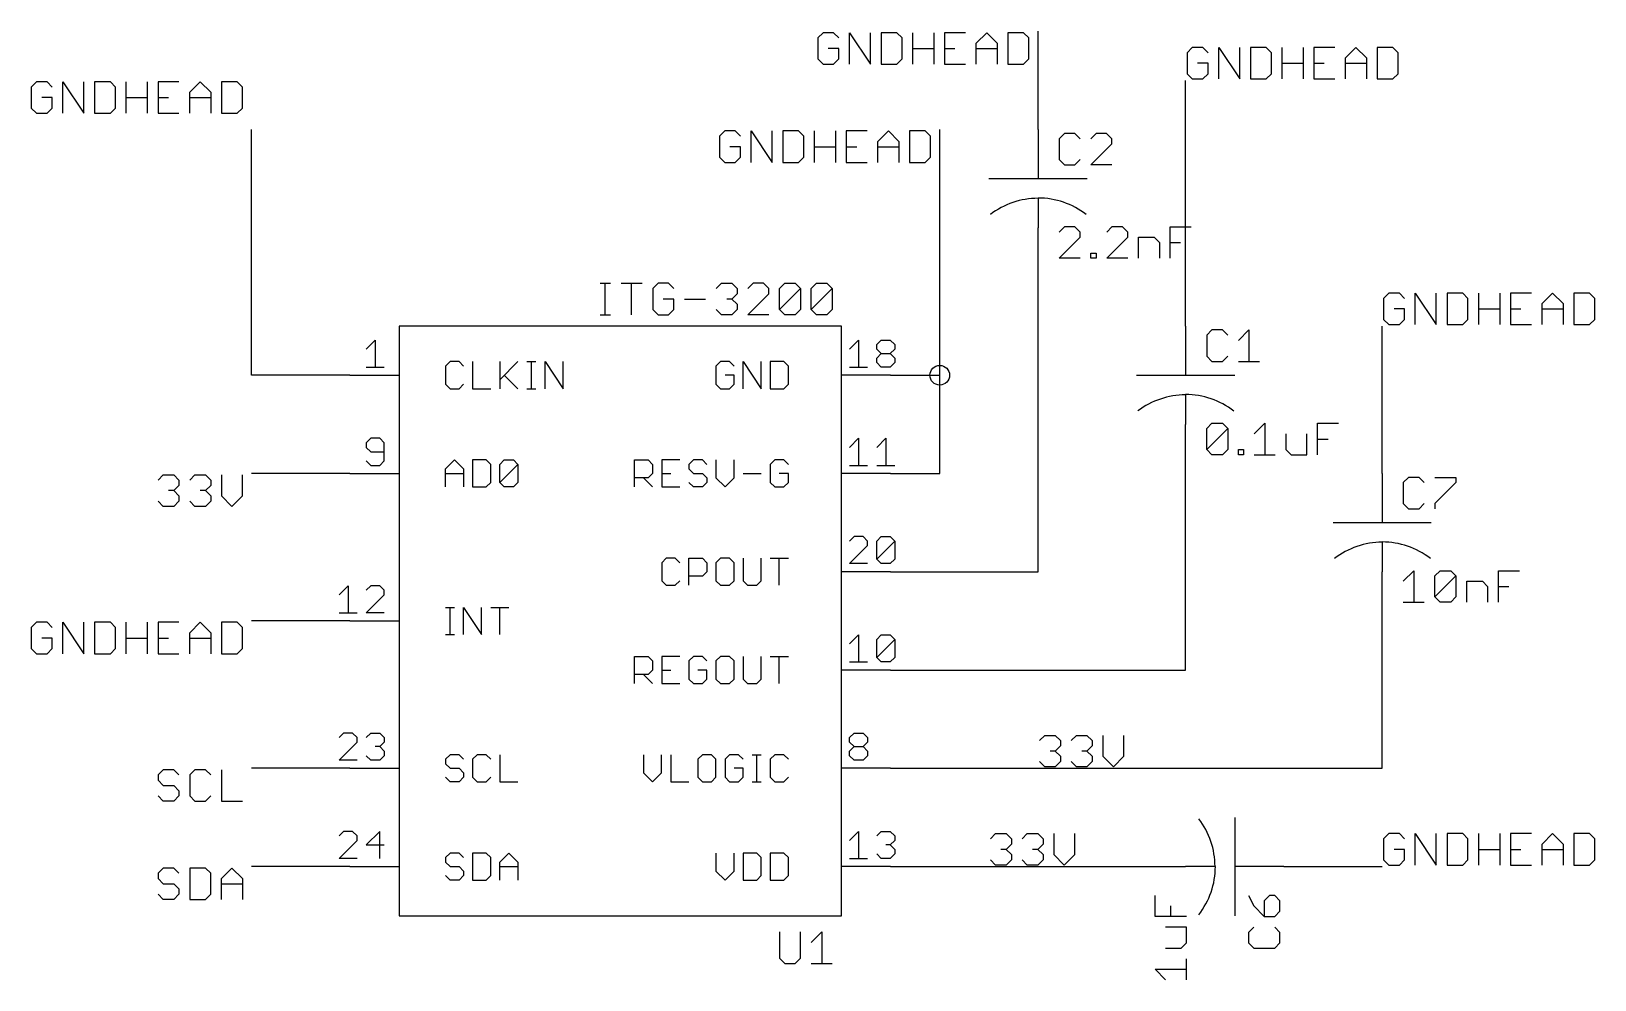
# Model space of a CAD drawing. Extents: x -22 to 134, y -4 to 205.
# Drawn here: x 34.3 to 115.1, y 98.3 to 147.3 of the extents above; entities that cross this region are included whole.
import ezdxf

# ---------------------------------------------------------------- set-up
doc = ezdxf.new("R2010")
doc.units = 0
for name, color, linetype in [('91', 82, 'CONTINUOUS'), ('94', 22, 'CONTINUOUS'), ('95', 253, 'CONTINUOUS'), ('96', 253, 'CONTINUOUS')]:
    doc.layers.add(name, color=color, linetype=linetype)

msp = doc.modelspace()

# ---------------------------------------------------------------- linework, layer by layer
at = {"layer": '91'}
for p, q in [((86.36, 142.24), (86.36, 147.32)), ((93.98, 132.08), (93.98, 144.78)), ((45.72, 129.54), (45.72, 142.24)), ((81.28, 129.54), (81.28, 142.24)), ((86.36, 119.38), (86.36, 134.62)), ((104.14, 124.46), (104.14, 132.08)), ((50.8, 129.54), (45.72, 129.54)), ((78.74, 129.54), (81.28, 129.54)), ((81.28, 124.46), (81.28, 129.54)), ((50.8, 124.46), (45.72, 124.46)), ((78.74, 124.46), (81.28, 124.46)), ((93.98, 114.3), (93.98, 124.46)), ((78.74, 119.38), (86.36, 119.38)), ((50.8, 116.84), (45.72, 116.84)), ((104.14, 109.22), (104.14, 116.84)), ((78.74, 114.3), (93.98, 114.3)), ((50.8, 109.22), (45.72, 109.22)), ((78.74, 109.22), (104.14, 109.22)), ((50.8, 104.14), (45.72, 104.14)), ((78.74, 104.14), (91.44, 104.14)), ((99.06, 104.14), (104.14, 104.14))]:
    msp.add_line(p, q, dxfattribs=at)
msp.add_circle((81.28, 129.54), 0.508, dxfattribs=at)
at = {"layer": '94'}
for p, q in [((86.36, 142.24), (86.36, 139.7)), ((83.82, 139.7), (88.9, 139.7)), ((86.36, 138.684), (86.36, 137.16)), ((86.36, 134.62), (86.36, 137.16)), ((76.2, 132.08), (53.34, 132.08)), ((53.34, 132.08), (53.34, 101.6)), ((76.2, 101.6), (76.2, 132.08)), ((93.98, 132.08), (93.98, 129.54)), ((50.8, 129.54), (53.34, 129.54)), ((78.74, 129.54), (76.2, 129.54)), ((91.44, 129.54), (96.52, 129.54)), ((93.98, 128.524), (93.98, 127)), ((93.98, 124.46), (93.98, 127)), ((50.8, 124.46), (53.34, 124.46)), ((78.74, 124.46), (76.2, 124.46)), ((104.14, 124.46), (104.14, 121.92)), ((101.6, 121.92), (106.68, 121.92)), ((104.14, 120.904), (104.14, 119.38)), ((78.74, 119.38), (76.2, 119.38)), ((104.14, 116.84), (104.14, 119.38)), ((50.8, 116.84), (53.34, 116.84)), ((78.74, 114.3), (76.2, 114.3)), ((50.8, 109.22), (53.34, 109.22)), ((78.74, 109.22), (76.2, 109.22)), ((96.52, 106.68), (96.52, 101.6)), ((50.8, 104.14), (53.34, 104.14)), ((78.74, 104.14), (76.2, 104.14)), ((91.44, 104.14), (93.98, 104.14)), ((95.504, 104.14), (93.98, 104.14)), ((99.06, 104.14), (96.52, 104.14)), ((53.34, 101.6), (76.2, 101.6))]:
    msp.add_line(p, q, dxfattribs=at)
for centre, radius, start, end in [((86.36, 134.62), 4.0639, 89.9996, 127.3726), ((86.3599, 134.6458), 4.0542, 52.1206, 89.9988), ((93.98, 124.46), 4.0639, 89.9996, 127.3726), ((93.9799, 124.4858), 4.0542, 52.1206, 89.9988), ((104.14, 116.84), 4.0639, 89.9996, 127.3726), ((104.1399, 116.8658), 4.0542, 52.1206, 89.9988), ((91.44, 104.14), 4.0639, 359.9996, 37.3726), ((91.4658, 104.1401), 4.0542, 322.1206, 359.9988)]:
    msp.add_arc(centre, radius, start, end, dxfattribs=at)
at = {"layer": '95'}
for p, q in [((75.2473, 147.2452), (74.9761, 146.974)), ((75.7896, 147.2452), (75.2473, 147.2452)), ((76.0607, 146.974), (75.7896, 147.2452)), ((76.6132, 145.6182), (76.6132, 147.2452)), ((76.6132, 147.2452), (77.6979, 145.6182)), ((77.6979, 145.6182), (77.6979, 147.2452)), ((78.2504, 147.2452), (78.2504, 145.6182)), ((79.0639, 147.2452), (78.2504, 147.2452)), ((79.3351, 146.974), (79.0639, 147.2452)), ((79.8876, 145.6182), (79.8876, 147.2452)), ((80.9722, 147.2452), (80.9722, 145.6182)), ((82.6094, 147.2452), (81.5247, 147.2452)), ((81.5247, 147.2452), (81.5247, 145.6182)), ((83.1619, 146.7029), (83.7042, 147.2452)), ((83.7042, 147.2452), (84.2465, 146.7029)), ((84.799, 147.2452), (84.799, 145.6182)), ((85.6125, 147.2452), (84.799, 147.2452)), ((85.8837, 146.974), (85.6125, 147.2452)), ((74.9761, 146.974), (74.9761, 145.8894)), ((76.0607, 146.4317), (75.5184, 146.4317)), ((76.0607, 145.8894), (76.0607, 146.4317)), ((79.3351, 145.8894), (79.3351, 146.974)), ((79.8876, 146.4317), (80.9722, 146.4317)), ((81.5247, 146.4317), (82.067, 146.4317)), ((83.1619, 145.6182), (83.1619, 146.7029)), ((83.1619, 146.4317), (84.2465, 146.4317)), ((84.2465, 146.7029), (84.2465, 145.6182)), ((85.8837, 145.8894), (85.8837, 146.974)), ((94.3274, 146.4832), (94.0562, 146.212)), ((94.8697, 146.4832), (94.3274, 146.4832)), ((95.1409, 146.212), (94.8697, 146.4832)), ((95.6934, 144.8562), (95.6934, 146.4832)), ((95.6934, 146.4832), (96.778, 144.8562)), ((96.778, 144.8562), (96.778, 146.4832)), ((97.3305, 146.4832), (97.3305, 144.8562)), ((98.144, 146.4832), (97.3305, 146.4832)), ((98.4152, 146.212), (98.144, 146.4832)), ((98.9677, 144.8562), (98.9677, 146.4832)), ((100.0523, 146.4832), (100.0523, 144.8562)), ((101.6895, 146.4832), (100.6048, 146.4832)), ((100.6048, 146.4832), (100.6048, 144.8562)), ((102.242, 145.9409), (102.7843, 146.4832)), ((102.7843, 146.4832), (103.3266, 145.9409)), ((103.8791, 146.4832), (103.8791, 144.8562)), ((104.6926, 146.4832), (103.8791, 146.4832)), ((104.9638, 146.212), (104.6926, 146.4832)), ((74.9761, 145.8894), (75.2473, 145.6182)), ((75.2473, 145.6182), (75.7896, 145.6182)), ((75.7896, 145.6182), (76.0607, 145.8894)), ((78.2504, 145.6182), (79.0639, 145.6182)), ((79.0639, 145.6182), (79.3351, 145.8894)), ((81.5247, 145.6182), (82.6094, 145.6182)), ((84.799, 145.6182), (85.6125, 145.6182)), ((85.6125, 145.6182), (85.8837, 145.8894)), ((94.0562, 146.212), (94.0562, 145.1274)), ((95.1409, 145.6697), (94.5985, 145.6697)), ((95.1409, 145.1274), (95.1409, 145.6697)), ((98.4152, 145.1274), (98.4152, 146.212)), ((98.9677, 145.6697), (100.0523, 145.6697)), ((100.6048, 145.6697), (101.1472, 145.6697)), ((102.242, 144.8562), (102.242, 145.9409)), ((102.242, 145.6697), (103.3266, 145.6697)), ((103.3266, 145.9409), (103.3266, 144.8562)), ((104.9638, 145.1274), (104.9638, 146.212)), ((34.6073, 144.7052), (34.3361, 144.434)), ((35.1496, 144.7052), (34.6073, 144.7052)), ((35.4207, 144.434), (35.1496, 144.7052)), ((35.9732, 143.0782), (35.9732, 144.7052)), ((35.9732, 144.7052), (37.0579, 143.0782)), ((37.0579, 143.0782), (37.0579, 144.7052)), ((37.6104, 144.7052), (37.6104, 143.0782)), ((38.4239, 144.7052), (37.6104, 144.7052)), ((38.6951, 144.434), (38.4239, 144.7052)), ((39.2476, 143.0782), (39.2476, 144.7052)), ((40.3322, 144.7052), (40.3322, 143.0782)), ((41.9694, 144.7052), (40.8847, 144.7052)), ((40.8847, 144.7052), (40.8847, 143.0782)), ((42.5219, 144.1629), (43.0642, 144.7052)), ((43.0642, 144.7052), (43.6065, 144.1629)), ((44.159, 144.7052), (44.159, 143.0782)), ((44.9725, 144.7052), (44.159, 144.7052)), ((45.2437, 144.434), (44.9725, 144.7052)), ((94.0562, 145.1274), (94.3274, 144.8562)), ((94.3274, 144.8562), (94.8697, 144.8562)), ((94.8697, 144.8562), (95.1409, 145.1274)), ((97.3305, 144.8562), (98.144, 144.8562)), ((98.144, 144.8562), (98.4152, 145.1274)), ((100.6048, 144.8562), (101.6895, 144.8562)), ((103.8791, 144.8562), (104.6926, 144.8562)), ((104.6926, 144.8562), (104.9638, 145.1274)), ((34.3361, 144.434), (34.3361, 143.3494)), ((35.4207, 143.8917), (34.8784, 143.8917)), ((35.4207, 143.3494), (35.4207, 143.8917)), ((38.6951, 143.3494), (38.6951, 144.434)), ((39.2476, 143.8917), (40.3322, 143.8917)), ((40.8847, 143.8917), (41.427, 143.8917)), ((42.5219, 143.0782), (42.5219, 144.1629)), ((42.5219, 143.8917), (43.6065, 143.8917)), ((43.6065, 144.1629), (43.6065, 143.0782)), ((45.2437, 143.3494), (45.2437, 144.434)), ((34.3361, 143.3494), (34.6073, 143.0782)), ((34.6073, 143.0782), (35.1496, 143.0782)), ((35.1496, 143.0782), (35.4207, 143.3494)), ((37.6104, 143.0782), (38.4239, 143.0782)), ((38.4239, 143.0782), (38.6951, 143.3494)), ((40.8847, 143.0782), (41.9694, 143.0782)), ((44.159, 143.0782), (44.9725, 143.0782)), ((44.9725, 143.0782), (45.2437, 143.3494)), ((70.1673, 142.1652), (69.8961, 141.894)), ((69.8961, 141.894), (69.8961, 140.8094)), ((70.7096, 142.1652), (70.1673, 142.1652)), ((70.9807, 141.894), (70.7096, 142.1652)), ((71.5332, 140.5382), (71.5332, 142.1652)), ((71.5332, 142.1652), (72.6179, 140.5382)), ((72.6179, 140.5382), (72.6179, 142.1652)), ((73.1704, 142.1652), (73.1704, 140.5382)), ((73.9839, 142.1652), (73.1704, 142.1652)), ((74.2551, 141.894), (73.9839, 142.1652)), ((74.2551, 140.8094), (74.2551, 141.894)), ((74.8076, 140.5382), (74.8076, 142.1652)), ((75.8922, 142.1652), (75.8922, 140.5382)), ((77.5294, 142.1652), (76.4447, 142.1652)), ((76.4447, 142.1652), (76.4447, 140.5382)), ((78.0819, 141.6229), (78.6242, 142.1652)), ((78.0819, 140.5382), (78.0819, 141.6229)), ((78.6242, 142.1652), (79.1665, 141.6229)), ((79.1665, 141.6229), (79.1665, 140.5382)), ((79.719, 142.1652), (79.719, 140.5382)), ((80.5325, 142.1652), (79.719, 142.1652)), ((80.8037, 141.894), (80.5325, 142.1652)), ((80.8037, 140.8094), (80.8037, 141.894)), ((87.7234, 142.0382), (87.4522, 141.767)), ((87.4522, 141.767), (87.4522, 140.6824)), ((88.2657, 142.0382), (87.7234, 142.0382)), ((88.5369, 141.767), (88.2657, 142.0382)), ((89.3605, 142.0382), (89.0894, 141.767)), ((89.0894, 140.4112), (90.174, 141.4959)), ((89.9029, 142.0382), (89.3605, 142.0382)), ((90.174, 141.767), (89.9029, 142.0382)), ((90.174, 141.4959), (90.174, 141.767)), ((69.8961, 140.8094), (70.1673, 140.5382)), ((70.9807, 141.3517), (70.4384, 141.3517)), ((70.7096, 140.5382), (70.9807, 140.8094)), ((70.9807, 140.8094), (70.9807, 141.3517)), ((73.9839, 140.5382), (74.2551, 140.8094)), ((74.8076, 141.3517), (75.8922, 141.3517)), ((76.4447, 141.3517), (76.987, 141.3517)), ((78.0819, 141.3517), (79.1665, 141.3517)), ((80.5325, 140.5382), (80.8037, 140.8094)), ((87.4522, 140.6824), (87.7234, 140.4112)), ((88.2657, 140.4112), (88.5369, 140.6824)), ((70.1673, 140.5382), (70.7096, 140.5382)), ((73.1704, 140.5382), (73.9839, 140.5382)), ((76.4447, 140.5382), (77.5294, 140.5382)), ((79.719, 140.5382), (80.5325, 140.5382)), ((87.7234, 140.4112), (88.2657, 140.4112)), ((90.174, 140.4112), (89.0894, 140.4112)), ((104.4874, 133.7832), (104.2162, 133.512)), ((104.2162, 133.512), (104.2162, 132.4274)), ((105.0297, 133.7832), (104.4874, 133.7832)), ((105.3009, 133.512), (105.0297, 133.7832)), ((105.8534, 132.1562), (105.8534, 133.7832)), ((105.8534, 133.7832), (106.938, 132.1562)), ((106.938, 132.1562), (106.938, 133.7832)), ((107.4905, 133.7832), (107.4905, 132.1562)), ((108.304, 133.7832), (107.4905, 133.7832)), ((108.5752, 133.512), (108.304, 133.7832)), ((108.5752, 132.4274), (108.5752, 133.512)), ((109.1277, 132.1562), (109.1277, 133.7832)), ((110.2123, 133.7832), (110.2123, 132.1562)), ((111.8495, 133.7832), (110.7648, 133.7832)), ((110.7648, 133.7832), (110.7648, 132.1562)), ((112.402, 133.2409), (112.9443, 133.7832)), ((112.9443, 133.7832), (113.4866, 133.2409)), ((114.0391, 133.7832), (114.0391, 132.1562)), ((114.8526, 133.7832), (114.0391, 133.7832)), ((115.1238, 133.512), (114.8526, 133.7832)), ((115.1238, 132.4274), (115.1238, 133.512)), ((105.3009, 132.9697), (104.7585, 132.9697)), ((105.3009, 132.4274), (105.3009, 132.9697)), ((109.1277, 132.9697), (110.2123, 132.9697)), ((110.7648, 132.9697), (111.3072, 132.9697)), ((112.402, 132.1562), (112.402, 133.2409)), ((112.402, 132.9697), (113.4866, 132.9697)), ((113.4866, 133.2409), (113.4866, 132.1562)), ((95.3434, 131.8782), (95.0722, 131.607)), ((95.8857, 131.8782), (95.3434, 131.8782)), ((96.1569, 131.607), (95.8857, 131.8782)), ((96.7094, 131.3359), (97.2517, 131.8782)), ((97.2517, 131.8782), (97.2517, 130.2512)), ((104.2162, 132.4274), (104.4874, 132.1562)), ((104.4874, 132.1562), (105.0297, 132.1562)), ((105.0297, 132.1562), (105.3009, 132.4274)), ((107.4905, 132.1562), (108.304, 132.1562)), ((108.304, 132.1562), (108.5752, 132.4274)), ((110.7648, 132.1562), (111.8495, 132.1562)), ((114.0391, 132.1562), (114.8526, 132.1562)), ((114.8526, 132.1562), (115.1238, 132.4274)), ((51.6446, 130.8912), (52.1107, 131.3573)), ((52.1107, 131.3573), (52.1107, 129.9591)), ((76.6191, 130.8912), (77.0852, 131.3573)), ((77.0852, 131.3573), (77.0852, 129.9591)), ((78.0224, 131.1243), (78.2554, 131.3573)), ((78.0224, 130.8912), (78.0224, 131.1243)), ((78.2554, 130.6582), (78.0224, 130.8912)), ((78.2554, 131.3573), (78.7215, 131.3573)), ((78.7215, 131.3573), (78.9545, 131.1243)), ((78.9545, 130.8912), (78.7215, 130.6582)), ((78.9545, 131.1243), (78.9545, 130.8912)), ((95.0722, 131.607), (95.0722, 130.5224)), ((55.9733, 130.2397), (55.7403, 130.0067)), ((56.4394, 130.2397), (55.9733, 130.2397)), ((56.6724, 130.0067), (56.4394, 130.2397)), ((57.1436, 130.2397), (57.1436, 128.8415)), ((58.5469, 130.2397), (58.5469, 128.8415)), ((58.5469, 129.3076), (59.479, 130.2397)), ((59.9501, 130.2397), (60.4162, 130.2397)), ((60.1832, 128.8415), (60.1832, 130.2397)), ((60.8857, 128.8415), (60.8857, 130.2397)), ((60.8857, 130.2397), (61.8178, 128.8415)), ((61.8178, 128.8415), (61.8178, 130.2397)), ((69.9499, 130.2397), (69.7169, 130.0067)), ((70.416, 130.2397), (69.9499, 130.2397)), ((70.649, 130.0067), (70.416, 130.2397)), ((71.1201, 128.8415), (71.1201, 130.2397)), ((71.1201, 130.2397), (72.0523, 128.8415)), ((72.0523, 128.8415), (72.0523, 130.2397)), ((72.5234, 130.2397), (72.5234, 128.8415)), ((73.2225, 130.2397), (72.5234, 130.2397)), ((73.4555, 130.0067), (73.2225, 130.2397)), ((78.0224, 130.4252), (78.2554, 130.6582)), ((78.0224, 130.1921), (78.0224, 130.4252)), ((78.2554, 129.9591), (78.0224, 130.1921)), ((78.2554, 130.6582), (78.7215, 130.6582)), ((78.7215, 130.6582), (78.9545, 130.4252)), ((78.9545, 130.1921), (78.7215, 129.9591)), ((78.9545, 130.4252), (78.9545, 130.1921)), ((95.0722, 130.5224), (95.3434, 130.2512)), ((95.3434, 130.2512), (95.8857, 130.2512)), ((95.8857, 130.2512), (96.1569, 130.5224)), ((96.7094, 130.2512), (97.794, 130.2512)), ((51.6446, 129.9591), (52.5768, 129.9591)), ((55.7403, 130.0067), (55.7403, 129.0745)), ((58.7799, 129.5406), (59.479, 128.8415)), ((69.7169, 130.0067), (69.7169, 129.0745)), ((70.649, 129.5406), (70.1829, 129.5406)), ((70.649, 129.0745), (70.649, 129.5406)), ((73.4555, 129.0745), (73.4555, 130.0067)), ((76.6191, 129.9591), (77.5512, 129.9591)), ((78.7215, 129.9591), (78.2554, 129.9591)), ((55.7403, 129.0745), (55.9733, 128.8415)), ((55.9733, 128.8415), (56.4394, 128.8415)), ((56.4394, 128.8415), (56.6724, 129.0745)), ((57.1436, 128.8415), (58.0757, 128.8415)), ((59.9501, 128.8415), (60.4162, 128.8415)), ((69.7169, 129.0745), (69.9499, 128.8415)), ((69.9499, 128.8415), (70.416, 128.8415)), ((70.416, 128.8415), (70.649, 129.0745)), ((72.5234, 128.8415), (73.2225, 128.8415)), ((73.2225, 128.8415), (73.4555, 129.0745)), ((51.8777, 126.2773), (51.6446, 126.0443)), ((51.6446, 126.0443), (51.6446, 125.8112)), ((52.3437, 126.2773), (51.8777, 126.2773)), ((52.5768, 126.0443), (52.3437, 126.2773)), ((52.5768, 125.1121), (52.5768, 126.0443)), ((76.6191, 125.8112), (77.0852, 126.2773)), ((77.0852, 126.2773), (77.0852, 124.8791)), ((78.0224, 125.8112), (78.4884, 126.2773)), ((78.4884, 126.2773), (78.4884, 124.8791)), ((51.6446, 125.8112), (51.8777, 125.5782)), ((51.8777, 125.5782), (52.5768, 125.5782)), ((51.6446, 125.1121), (51.8777, 124.8791)), ((51.8777, 124.8791), (52.3437, 124.8791)), ((52.3437, 124.8791), (52.5768, 125.1121)), ((55.7403, 124.6936), (56.2064, 125.1597)), ((55.7403, 123.7615), (55.7403, 124.6936)), ((55.7403, 124.4606), (56.6724, 124.4606)), ((56.2064, 125.1597), (56.6724, 124.6936)), ((56.6724, 124.6936), (56.6724, 123.7615)), ((57.1436, 125.1597), (57.1436, 123.7615)), ((57.8427, 125.1597), (57.1436, 125.1597)), ((58.0757, 124.9267), (57.8427, 125.1597)), ((58.0757, 123.9945), (58.0757, 124.9267)), ((58.5469, 124.9267), (58.7799, 125.1597)), ((58.5469, 123.9945), (58.5469, 124.9267)), ((58.5469, 123.9945), (59.479, 124.9267)), ((58.7799, 125.1597), (59.246, 125.1597)), ((59.246, 125.1597), (59.479, 124.9267)), ((59.479, 124.9267), (59.479, 123.9945)), ((65.507, 123.7615), (65.507, 125.1597)), ((65.507, 125.1597), (66.2061, 125.1597)), ((66.2061, 125.1597), (66.4392, 124.9267)), ((66.4392, 124.4606), (66.2061, 124.2276)), ((66.4392, 124.9267), (66.4392, 124.4606)), ((67.8424, 125.1597), (66.9103, 125.1597)), ((66.9103, 125.1597), (66.9103, 123.7615)), ((66.9103, 124.4606), (67.3764, 124.4606)), ((68.5466, 125.1597), (68.3136, 124.9267)), ((68.3136, 124.9267), (68.3136, 124.6936)), ((68.3136, 124.6936), (68.5466, 124.4606)), ((69.0127, 125.1597), (68.5466, 125.1597)), ((68.5466, 124.4606), (69.0127, 124.4606)), ((69.2457, 124.9267), (69.0127, 125.1597)), ((69.0127, 124.4606), (69.2457, 124.2276)), ((69.7169, 125.1597), (69.7169, 124.2276)), ((70.649, 124.2276), (70.649, 125.1597)), ((71.1201, 124.4606), (72.0523, 124.4606)), ((72.7564, 125.1597), (72.5234, 124.9267)), ((72.5234, 124.9267), (72.5234, 123.9945)), ((73.2225, 125.1597), (72.7564, 125.1597)), ((73.4555, 124.4606), (72.9895, 124.4606)), ((73.4555, 124.9267), (73.2225, 125.1597)), ((73.4555, 123.9945), (73.4555, 124.4606)), ((76.6191, 124.8791), (77.5512, 124.8791)), ((78.0224, 124.8791), (78.9545, 124.8791)), ((40.8847, 124.114), (41.1559, 124.3852)), ((41.1559, 124.3852), (41.6982, 124.3852)), ((41.6982, 124.3852), (41.9694, 124.114)), ((41.9694, 123.8429), (41.6982, 123.5717)), ((41.9694, 124.114), (41.9694, 123.8429)), ((42.5219, 124.114), (42.793, 124.3852)), ((42.793, 124.3852), (43.3354, 124.3852)), ((43.3354, 124.3852), (43.6065, 124.114)), ((43.6065, 123.8429), (43.3354, 123.5717)), ((43.6065, 124.114), (43.6065, 123.8429)), ((44.159, 124.3852), (44.159, 123.3005)), ((45.2437, 123.3005), (45.2437, 124.3852)), ((57.1436, 123.7615), (57.8427, 123.7615)), ((57.8427, 123.7615), (58.0757, 123.9945)), ((58.7799, 123.7615), (58.5469, 123.9945)), ((59.246, 123.7615), (58.7799, 123.7615)), ((59.479, 123.9945), (59.246, 123.7615)), ((66.2061, 124.2276), (65.507, 124.2276)), ((65.9731, 124.2276), (66.4392, 123.7615)), ((66.9103, 123.7615), (67.8424, 123.7615)), ((68.5466, 123.7615), (68.3136, 123.9945)), ((69.0127, 123.7615), (68.5466, 123.7615)), ((69.2457, 123.9945), (69.0127, 123.7615)), ((69.2457, 124.2276), (69.2457, 123.9945)), ((69.7169, 124.2276), (70.1829, 123.7615)), ((70.1829, 123.7615), (70.649, 124.2276)), ((72.5234, 123.9945), (72.7564, 123.7615)), ((72.7564, 123.7615), (73.2225, 123.7615)), ((73.2225, 123.7615), (73.4555, 123.9945)), ((105.5034, 124.2582), (105.2322, 123.987)), ((105.2322, 123.987), (105.2322, 122.9024)), ((106.0457, 124.2582), (105.5034, 124.2582)), ((106.3169, 123.987), (106.0457, 124.2582)), ((106.8694, 124.2582), (107.954, 124.2582)), ((107.954, 123.987), (106.8694, 122.9024)), ((107.954, 124.2582), (107.954, 123.987)), ((41.1559, 122.7582), (40.8847, 123.0294)), ((41.6982, 123.5717), (41.4271, 123.5717)), ((41.6982, 123.5717), (41.9694, 123.3005)), ((41.9694, 123.0294), (41.6982, 122.7582)), ((41.9694, 123.3005), (41.9694, 123.0294)), ((42.793, 122.7582), (42.5219, 123.0294)), ((43.3354, 123.5717), (43.0642, 123.5717)), ((43.3354, 123.5717), (43.6065, 123.3005)), ((43.6065, 123.0294), (43.3354, 122.7582)), ((43.6065, 123.3005), (43.6065, 123.0294)), ((44.159, 123.3005), (44.7014, 122.7582)), ((44.7014, 122.7582), (45.2437, 123.3005)), ((105.2322, 122.9024), (105.5034, 122.6312)), ((106.0457, 122.6312), (106.3169, 122.9024)), ((106.8694, 122.9024), (106.8694, 122.6312)), ((41.6982, 122.7582), (41.1559, 122.7582)), ((43.3354, 122.7582), (42.793, 122.7582)), ((105.5034, 122.6312), (106.0457, 122.6312)), ((76.8521, 121.1973), (76.6191, 120.9643)), ((77.3182, 121.1973), (76.8521, 121.1973)), ((77.5512, 120.9643), (77.3182, 121.1973)), ((78.0224, 120.9643), (78.2554, 121.1973)), ((78.2554, 121.1973), (78.7215, 121.1973)), ((78.7215, 121.1973), (78.9545, 120.9643)), ((76.6191, 119.7991), (77.5512, 120.7312)), ((77.5512, 120.7312), (77.5512, 120.9643)), ((78.0224, 120.0321), (78.0224, 120.9643)), ((78.0224, 120.0321), (78.9545, 120.9643)), ((78.9545, 120.9643), (78.9545, 120.0321)), ((67.1433, 120.0797), (66.9103, 119.8467)), ((66.9103, 119.8467), (66.9103, 118.9145)), ((67.6094, 120.0797), (67.1433, 120.0797)), ((67.8424, 119.8467), (67.6094, 120.0797)), ((68.3136, 118.6815), (68.3136, 120.0797)), ((68.3136, 120.0797), (69.0127, 120.0797)), ((69.0127, 120.0797), (69.2457, 119.8467)), ((69.2457, 119.8467), (69.2457, 119.3806)), ((69.9499, 120.0797), (69.7169, 119.8467)), ((69.7169, 119.8467), (69.7169, 118.9145)), ((70.416, 120.0797), (69.9499, 120.0797)), ((70.649, 119.8467), (70.416, 120.0797)), ((70.649, 118.9145), (70.649, 119.8467)), ((71.1201, 120.0797), (71.1201, 118.9145)), ((72.0523, 118.9145), (72.0523, 120.0797)), ((72.5234, 120.0797), (73.4555, 120.0797)), ((72.9895, 118.6815), (72.9895, 120.0797)), ((77.5512, 119.7991), (76.6191, 119.7991)), ((78.2554, 119.7991), (78.0224, 120.0321)), ((78.7215, 119.7991), (78.2554, 119.7991)), ((78.9545, 120.0321), (78.7215, 119.7991)), ((66.9103, 118.9145), (67.1433, 118.6815)), ((67.6094, 118.6815), (67.8424, 118.9145)), ((69.0127, 119.1476), (68.3136, 119.1476)), ((69.2457, 119.3806), (69.0127, 119.1476)), ((69.7169, 118.9145), (69.9499, 118.6815)), ((70.416, 118.6815), (70.649, 118.9145)), ((71.1201, 118.9145), (71.3532, 118.6815)), ((71.8192, 118.6815), (72.0523, 118.9145)), ((50.2413, 118.1912), (50.7074, 118.6573)), ((50.7074, 118.6573), (50.7074, 117.2591)), ((51.8777, 118.6573), (51.6446, 118.4243)), ((51.6446, 117.2591), (52.5768, 118.1912)), ((52.3437, 118.6573), (51.8777, 118.6573)), ((52.5768, 118.4243), (52.3437, 118.6573)), ((52.5768, 118.1912), (52.5768, 118.4243)), ((67.1433, 118.6815), (67.6094, 118.6815)), ((69.9499, 118.6815), (70.416, 118.6815)), ((71.3532, 118.6815), (71.8192, 118.6815)), ((50.2413, 117.2591), (51.1735, 117.2591)), ((52.5768, 117.2591), (51.6446, 117.2591)), ((55.7403, 117.5397), (56.2064, 117.5397)), ((55.9733, 116.1415), (55.9733, 117.5397)), ((56.6758, 116.1415), (56.6758, 117.5397)), ((56.6758, 117.5397), (57.6079, 116.1415)), ((57.6079, 116.1415), (57.6079, 117.5397)), ((58.0791, 117.5397), (59.0112, 117.5397)), ((58.5452, 116.1415), (58.5452, 117.5397)), ((34.6073, 116.7652), (34.3361, 116.494)), ((34.3361, 116.494), (34.3361, 115.4094)), ((35.1496, 116.7652), (34.6073, 116.7652)), ((35.4207, 116.494), (35.1496, 116.7652)), ((35.9732, 115.1382), (35.9732, 116.7652)), ((35.9732, 116.7652), (37.0579, 115.1382)), ((37.0579, 115.1382), (37.0579, 116.7652)), ((37.6104, 116.7652), (37.6104, 115.1382)), ((38.4239, 116.7652), (37.6104, 116.7652)), ((38.6951, 116.494), (38.4239, 116.7652)), ((38.6951, 115.4094), (38.6951, 116.494)), ((39.2476, 115.1382), (39.2476, 116.7652)), ((40.3322, 116.7652), (40.3322, 115.1382)), ((41.9694, 116.7652), (40.8847, 116.7652)), ((40.8847, 116.7652), (40.8847, 115.1382)), ((42.5219, 116.2229), (43.0642, 116.7652)), ((43.0642, 116.7652), (43.6065, 116.2229)), ((44.159, 116.7652), (44.159, 115.1382)), ((44.9725, 116.7652), (44.159, 116.7652)), ((45.2437, 116.494), (44.9725, 116.7652)), ((45.2437, 115.4094), (45.2437, 116.494)), ((35.4207, 115.9517), (34.8784, 115.9517)), ((35.4207, 115.4094), (35.4207, 115.9517)), ((39.2476, 115.9517), (40.3322, 115.9517)), ((40.8847, 115.9517), (41.427, 115.9517)), ((42.5219, 115.1382), (42.5219, 116.2229)), ((42.5219, 115.9517), (43.6065, 115.9517)), ((43.6065, 116.2229), (43.6065, 115.1382)), ((55.7403, 116.1415), (56.2064, 116.1415)), ((76.6191, 115.6512), (77.0852, 116.1173)), ((77.0852, 116.1173), (77.0852, 114.7191)), ((78.0224, 115.8843), (78.2554, 116.1173)), ((78.0224, 114.9521), (78.0224, 115.8843)), ((78.0224, 114.9521), (78.9545, 115.8843)), ((78.2554, 116.1173), (78.7215, 116.1173)), ((78.7215, 116.1173), (78.9545, 115.8843)), ((78.9545, 115.8843), (78.9545, 114.9521)), ((34.3361, 115.4094), (34.6073, 115.1382)), ((34.6073, 115.1382), (35.1496, 115.1382)), ((35.1496, 115.1382), (35.4207, 115.4094)), ((37.6104, 115.1382), (38.4239, 115.1382)), ((38.4239, 115.1382), (38.6951, 115.4094)), ((40.8847, 115.1382), (41.9694, 115.1382)), ((44.159, 115.1382), (44.9725, 115.1382)), ((44.9725, 115.1382), (45.2437, 115.4094)), ((65.507, 113.6015), (65.507, 114.9997)), ((65.507, 114.9997), (66.2061, 114.9997)), ((66.2061, 114.9997), (66.4392, 114.7667)), ((66.4392, 114.7667), (66.4392, 114.3006)), ((67.8424, 114.9997), (66.9103, 114.9997)), ((66.9103, 114.9997), (66.9103, 113.6015)), ((68.5466, 114.9997), (68.3136, 114.7667)), ((68.3136, 114.7667), (68.3136, 113.8345)), ((69.0127, 114.9997), (68.5466, 114.9997)), ((69.2457, 114.7667), (69.0127, 114.9997)), ((69.9499, 114.9997), (69.7169, 114.7667)), ((69.7169, 114.7667), (69.7169, 113.8345)), ((70.416, 114.9997), (69.9499, 114.9997)), ((70.649, 114.7667), (70.416, 114.9997)), ((70.649, 113.8345), (70.649, 114.7667)), ((71.1201, 114.9997), (71.1201, 113.8345)), ((72.0523, 113.8345), (72.0523, 114.9997)), ((72.5234, 114.9997), (73.4555, 114.9997)), ((72.9895, 113.6015), (72.9895, 114.9997)), ((76.6191, 114.7191), (77.5512, 114.7191)), ((78.2554, 114.7191), (78.0224, 114.9521)), ((78.7215, 114.7191), (78.2554, 114.7191)), ((78.9545, 114.9521), (78.7215, 114.7191)), ((66.2061, 114.0676), (65.507, 114.0676)), ((65.9731, 114.0676), (66.4392, 113.6015)), ((66.4392, 114.3006), (66.2061, 114.0676)), ((66.9103, 114.3006), (67.3764, 114.3006)), ((69.2457, 114.3006), (68.7796, 114.3006)), ((69.2457, 113.8345), (69.2457, 114.3006)), ((66.9103, 113.6015), (67.8424, 113.6015)), ((68.3136, 113.8345), (68.5466, 113.6015)), ((68.5466, 113.6015), (69.0127, 113.6015)), ((69.0127, 113.6015), (69.2457, 113.8345)), ((69.7169, 113.8345), (69.9499, 113.6015)), ((69.9499, 113.6015), (70.416, 113.6015)), ((70.416, 113.6015), (70.649, 113.8345)), ((71.1201, 113.8345), (71.3532, 113.6015)), ((71.3532, 113.6015), (71.8192, 113.6015)), ((71.8192, 113.6015), (72.0523, 113.8345)), ((50.4744, 111.0373), (50.2413, 110.8043)), ((50.9404, 111.0373), (50.4744, 111.0373)), ((51.1735, 110.8043), (50.9404, 111.0373)), ((51.1735, 110.5712), (51.1735, 110.8043)), ((51.6446, 110.8043), (51.8777, 111.0373)), ((51.8777, 111.0373), (52.3437, 111.0373)), ((52.3437, 111.0373), (52.5768, 110.8043)), ((52.5768, 110.8043), (52.5768, 110.5712)), ((76.6191, 110.8043), (76.8521, 111.0373)), ((76.6191, 110.5712), (76.6191, 110.8043)), ((76.8521, 111.0373), (77.3182, 111.0373)), ((77.3182, 111.0373), (77.5512, 110.8043)), ((77.5512, 110.8043), (77.5512, 110.5712)), ((86.4362, 110.652), (86.7074, 110.9232)), ((86.7074, 110.9232), (87.2497, 110.9232)), ((87.2497, 110.9232), (87.5209, 110.652)), ((88.0734, 110.652), (88.3445, 110.9232)), ((88.3445, 110.9232), (88.8869, 110.9232)), ((88.8869, 110.9232), (89.158, 110.652)), ((89.7105, 110.9232), (89.7105, 109.8385)), ((90.7952, 109.8385), (90.7952, 110.9232)), ((50.2413, 109.6391), (51.1735, 110.5712)), ((51.8777, 109.6391), (51.6446, 109.8721)), ((52.3437, 110.3382), (52.1107, 110.3382)), ((52.5768, 110.5712), (52.3437, 110.3382)), ((52.3437, 110.3382), (52.5768, 110.1052)), ((52.5768, 109.8721), (52.3437, 109.6391)), ((52.5768, 110.1052), (52.5768, 109.8721)), ((55.9733, 109.9197), (55.7403, 109.6867)), ((56.4394, 109.9197), (55.9733, 109.9197)), ((56.6724, 109.6867), (56.4394, 109.9197)), ((57.3766, 109.9197), (57.1436, 109.6867)), ((57.8427, 109.9197), (57.3766, 109.9197)), ((58.0757, 109.6867), (57.8427, 109.9197)), ((58.5469, 109.9197), (58.5469, 108.5215)), ((65.9748, 109.9197), (65.9748, 108.9876)), ((66.9069, 108.9876), (66.9069, 109.9197)), ((67.3781, 109.9197), (67.3781, 108.5215)), ((69.0144, 109.9197), (68.7813, 109.6867)), ((69.4804, 109.9197), (69.0144, 109.9197)), ((69.7135, 109.6867), (69.4804, 109.9197)), ((70.4177, 109.9197), (70.1846, 109.6867)), ((70.8837, 109.9197), (70.4177, 109.9197)), ((71.1167, 109.6867), (70.8837, 109.9197)), ((71.5879, 109.9197), (72.054, 109.9197)), ((71.8209, 108.5215), (71.8209, 109.9197)), ((72.7564, 109.9197), (72.5234, 109.6867)), ((73.2225, 109.9197), (72.7564, 109.9197)), ((73.4555, 109.6867), (73.2225, 109.9197)), ((76.8521, 110.3382), (76.6191, 110.5712)), ((76.6191, 110.1052), (76.8521, 110.3382)), ((76.6191, 109.8721), (76.6191, 110.1052)), ((76.8521, 109.6391), (76.6191, 109.8721)), ((76.8521, 110.3382), (77.3182, 110.3382)), ((77.5512, 110.5712), (77.3182, 110.3382)), ((77.3182, 110.3382), (77.5512, 110.1052)), ((77.5512, 109.8721), (77.3182, 109.6391)), ((77.5512, 110.1052), (77.5512, 109.8721)), ((87.2497, 110.1097), (86.9785, 110.1097)), ((87.5209, 110.3809), (87.2497, 110.1097)), ((87.2497, 110.1097), (87.5209, 109.8385)), ((87.5209, 110.652), (87.5209, 110.3809)), ((88.8869, 110.1097), (88.6157, 110.1097)), ((89.158, 110.3809), (88.8869, 110.1097)), ((88.8869, 110.1097), (89.158, 109.8385)), ((89.158, 110.652), (89.158, 110.3809)), ((41.1559, 109.1452), (40.8847, 108.874)), ((41.6982, 109.1452), (41.1559, 109.1452)), ((41.9694, 108.874), (41.6982, 109.1452)), ((42.793, 109.1452), (42.5219, 108.874)), ((43.3354, 109.1452), (42.793, 109.1452)), ((43.6065, 108.874), (43.3354, 109.1452)), ((44.159, 109.1452), (44.159, 107.5182)), ((51.1735, 109.6391), (50.2413, 109.6391)), ((52.3437, 109.6391), (51.8777, 109.6391)), ((55.7403, 109.6867), (55.7403, 109.4536)), ((55.7403, 109.4536), (55.9733, 109.2206)), ((55.9733, 109.2206), (56.4394, 109.2206)), ((56.4394, 109.2206), (56.6724, 108.9876)), ((57.1436, 109.6867), (57.1436, 108.7545)), ((68.7813, 109.6867), (68.7813, 108.7545)), ((69.7135, 108.7545), (69.7135, 109.6867)), ((70.1846, 109.6867), (70.1846, 108.7545)), ((71.1167, 109.2206), (70.6507, 109.2206)), ((71.1167, 108.7545), (71.1167, 109.2206)), ((72.5234, 109.6867), (72.5234, 108.7545)), ((77.3182, 109.6391), (76.8521, 109.6391)), ((86.7074, 109.2962), (86.4362, 109.5674)), ((87.2497, 109.2962), (86.7074, 109.2962)), ((87.5209, 109.5674), (87.2497, 109.2962)), ((87.5209, 109.8385), (87.5209, 109.5674)), ((88.3445, 109.2962), (88.0734, 109.5674)), ((88.8869, 109.2962), (88.3445, 109.2962)), ((89.158, 109.5674), (88.8869, 109.2962)), ((89.158, 109.8385), (89.158, 109.5674)), ((89.7105, 109.8385), (90.2528, 109.2962)), ((90.2528, 109.2962), (90.7952, 109.8385)), ((40.8847, 108.874), (40.8847, 108.6029)), ((40.8847, 108.6029), (41.1559, 108.3317)), ((41.1559, 108.3317), (41.6982, 108.3317)), ((41.6982, 108.3317), (41.9694, 108.0605)), ((42.5219, 108.874), (42.5219, 107.7894)), ((55.9733, 108.5215), (55.7403, 108.7545)), ((56.4394, 108.5215), (55.9733, 108.5215)), ((56.6724, 108.7545), (56.4394, 108.5215)), ((56.6724, 108.9876), (56.6724, 108.7545)), ((57.1436, 108.7545), (57.3766, 108.5215)), ((57.3766, 108.5215), (57.8427, 108.5215)), ((57.8427, 108.5215), (58.0757, 108.7545)), ((58.5469, 108.5215), (59.479, 108.5215)), ((65.9748, 108.9876), (66.4408, 108.5215)), ((66.4408, 108.5215), (66.9069, 108.9876)), ((67.3781, 108.5215), (68.3102, 108.5215)), ((68.7813, 108.7545), (69.0144, 108.5215)), ((69.0144, 108.5215), (69.4804, 108.5215)), ((69.4804, 108.5215), (69.7135, 108.7545)), ((70.1846, 108.7545), (70.4177, 108.5215)), ((70.4177, 108.5215), (70.8837, 108.5215)), ((70.8837, 108.5215), (71.1167, 108.7545)), ((71.5879, 108.5215), (72.054, 108.5215)), ((72.5234, 108.7545), (72.7564, 108.5215)), ((72.7564, 108.5215), (73.2225, 108.5215)), ((73.2225, 108.5215), (73.4555, 108.7545)), ((41.1559, 107.5182), (40.8847, 107.7894)), ((41.6982, 107.5182), (41.1559, 107.5182)), ((41.9694, 107.7894), (41.6982, 107.5182)), ((41.9694, 108.0605), (41.9694, 107.7894)), ((42.5219, 107.7894), (42.793, 107.5182)), ((42.793, 107.5182), (43.3354, 107.5182)), ((43.3354, 107.5182), (43.6065, 107.7894)), ((44.159, 107.5182), (45.2437, 107.5182)), ((50.4744, 105.9573), (50.2413, 105.7243)), ((50.9404, 105.9573), (50.4744, 105.9573)), ((51.1735, 105.7243), (50.9404, 105.9573)), ((52.3437, 105.9573), (51.6446, 105.2582)), ((52.3437, 104.5591), (52.3437, 105.9573)), ((76.6191, 105.4912), (77.0852, 105.9573)), ((77.0852, 105.9573), (77.0852, 104.5591)), ((78.0224, 105.7243), (78.2554, 105.9573)), ((78.2554, 105.9573), (78.7215, 105.9573)), ((78.7215, 105.9573), (78.9545, 105.7243)), ((83.8962, 105.572), (84.1674, 105.8432)), ((84.1674, 105.8432), (84.7097, 105.8432)), ((84.7097, 105.8432), (84.9809, 105.572)), ((85.5334, 105.572), (85.8045, 105.8432)), ((85.8045, 105.8432), (86.3469, 105.8432)), ((86.3469, 105.8432), (86.618, 105.572)), ((87.1705, 105.8432), (87.1705, 104.7585)), ((88.2552, 104.7585), (88.2552, 105.8432)), ((104.4874, 105.8432), (104.2162, 105.572)), ((105.0297, 105.8432), (104.4874, 105.8432)), ((105.3009, 105.572), (105.0297, 105.8432)), ((105.8534, 104.2162), (105.8534, 105.8432)), ((105.8534, 105.8432), (106.938, 104.2162)), ((106.938, 104.2162), (106.938, 105.8432)), ((107.4905, 105.8432), (107.4905, 104.2162)), ((108.304, 105.8432), (107.4905, 105.8432)), ((108.5752, 105.572), (108.304, 105.8432)), ((109.1277, 104.2162), (109.1277, 105.8432)), ((110.2123, 105.8432), (110.2123, 104.2162)), ((111.8495, 105.8432), (110.7648, 105.8432)), ((110.7648, 105.8432), (110.7648, 104.2162)), ((112.402, 105.3009), (112.9443, 105.8432)), ((112.9443, 105.8432), (113.4866, 105.3009)), ((114.0391, 105.8432), (114.0391, 104.2162)), ((114.8526, 105.8432), (114.0391, 105.8432)), ((115.1238, 105.572), (114.8526, 105.8432)), ((50.2413, 104.5591), (51.1735, 105.4912)), ((51.1735, 105.4912), (51.1735, 105.7243)), ((51.6446, 105.2582), (52.5768, 105.2582)), ((78.7215, 105.2582), (78.4884, 105.2582)), ((78.9545, 105.4912), (78.7215, 105.2582)), ((78.7215, 105.2582), (78.9545, 105.0252)), ((78.9545, 105.7243), (78.9545, 105.4912)), ((78.9545, 105.0252), (78.9545, 104.7921)), ((84.7097, 105.0297), (84.4385, 105.0297)), ((84.9809, 105.3009), (84.7097, 105.0297)), ((84.7097, 105.0297), (84.9809, 104.7585)), ((84.9809, 105.572), (84.9809, 105.3009)), ((86.3469, 105.0297), (86.0757, 105.0297)), ((86.618, 105.3009), (86.3469, 105.0297)), ((86.3469, 105.0297), (86.618, 104.7585)), ((86.618, 105.572), (86.618, 105.3009)), ((104.2162, 105.572), (104.2162, 104.4874)), ((105.3009, 105.0297), (104.7585, 105.0297)), ((105.3009, 104.4874), (105.3009, 105.0297)), ((108.5752, 104.4874), (108.5752, 105.572)), ((109.1277, 105.0297), (110.2123, 105.0297)), ((110.7648, 105.0297), (111.3072, 105.0297)), ((112.402, 104.2162), (112.402, 105.3009)), ((112.402, 105.0297), (113.4866, 105.0297)), ((113.4866, 105.3009), (113.4866, 104.2162)), ((115.1238, 104.4874), (115.1238, 105.572)), ((51.1735, 104.5591), (50.2413, 104.5591)), ((55.9733, 104.8397), (55.7403, 104.6067)), ((55.7403, 104.6067), (55.7403, 104.3736)), ((55.7403, 104.3736), (55.9733, 104.1406)), ((56.4394, 104.8397), (55.9733, 104.8397)), ((56.6724, 104.6067), (56.4394, 104.8397)), ((57.1436, 104.8397), (57.1436, 103.4415)), ((57.8427, 104.8397), (57.1436, 104.8397)), ((58.0757, 104.6067), (57.8427, 104.8397)), ((58.0757, 103.6745), (58.0757, 104.6067)), ((58.5469, 104.3736), (59.0129, 104.8397)), ((58.5469, 103.4415), (58.5469, 104.3736)), ((59.0129, 104.8397), (59.479, 104.3736)), ((59.479, 104.3736), (59.479, 103.4415)), ((69.7169, 104.8397), (69.7169, 103.9076)), ((70.649, 103.9076), (70.649, 104.8397)), ((71.1201, 104.8397), (71.1201, 103.4415)), ((71.8192, 104.8397), (71.1201, 104.8397)), ((72.0523, 104.6067), (71.8192, 104.8397)), ((72.0523, 103.6745), (72.0523, 104.6067)), ((72.5234, 104.8397), (72.5234, 103.4415)), ((73.2225, 104.8397), (72.5234, 104.8397)), ((73.4555, 104.6067), (73.2225, 104.8397)), ((73.4555, 103.6745), (73.4555, 104.6067)), ((76.6191, 104.5591), (77.5512, 104.5591)), ((78.2554, 104.5591), (78.0224, 104.7921)), ((78.7215, 104.5591), (78.2554, 104.5591)), ((78.9545, 104.7921), (78.7215, 104.5591)), ((84.1674, 104.2162), (83.8962, 104.4874)), ((84.7097, 104.2162), (84.1674, 104.2162)), ((84.9809, 104.4874), (84.7097, 104.2162)), ((84.9809, 104.7585), (84.9809, 104.4874)), ((85.8045, 104.2162), (85.5334, 104.4874)), ((86.3469, 104.2162), (85.8045, 104.2162)), ((86.618, 104.4874), (86.3469, 104.2162)), ((86.618, 104.7585), (86.618, 104.4874)), ((87.1705, 104.7585), (87.7128, 104.2162)), ((87.7128, 104.2162), (88.2552, 104.7585)), ((104.2162, 104.4874), (104.4874, 104.2162)), ((104.4874, 104.2162), (105.0297, 104.2162)), ((105.0297, 104.2162), (105.3009, 104.4874)), ((107.4905, 104.2162), (108.304, 104.2162)), ((108.304, 104.2162), (108.5752, 104.4874)), ((110.7648, 104.2162), (111.8495, 104.2162)), ((114.0391, 104.2162), (114.8526, 104.2162)), ((114.8526, 104.2162), (115.1238, 104.4874)), ((41.1559, 104.0652), (40.8847, 103.794)), ((40.8847, 103.794), (40.8847, 103.5229)), ((40.8847, 103.5229), (41.1559, 103.2517)), ((41.6982, 104.0652), (41.1559, 104.0652)), ((41.9694, 103.794), (41.6982, 104.0652)), ((42.5219, 104.0652), (42.5219, 102.4382)), ((43.3354, 104.0652), (42.5219, 104.0652)), ((43.6065, 103.794), (43.3354, 104.0652)), ((43.6065, 102.7094), (43.6065, 103.794)), ((44.159, 103.5229), (44.7014, 104.0652)), ((44.159, 102.4382), (44.159, 103.5229)), ((44.7014, 104.0652), (45.2437, 103.5229)), ((45.2437, 103.5229), (45.2437, 102.4382)), ((55.9733, 103.4415), (55.7403, 103.6745)), ((55.9733, 104.1406), (56.4394, 104.1406)), ((56.4394, 103.4415), (55.9733, 103.4415)), ((56.4394, 104.1406), (56.6724, 103.9076)), ((56.6724, 103.6745), (56.4394, 103.4415)), ((56.6724, 103.9076), (56.6724, 103.6745)), ((57.1436, 103.4415), (57.8427, 103.4415)), ((57.8427, 103.4415), (58.0757, 103.6745)), ((58.5469, 104.1406), (59.479, 104.1406)), ((69.7169, 103.9076), (70.1829, 103.4415)), ((70.1829, 103.4415), (70.649, 103.9076)), ((71.1201, 103.4415), (71.8192, 103.4415)), ((71.8192, 103.4415), (72.0523, 103.6745)), ((72.5234, 103.4415), (73.2225, 103.4415)), ((73.2225, 103.4415), (73.4555, 103.6745)), ((41.1559, 102.4382), (40.8847, 102.7094)), ((41.1559, 103.2517), (41.6982, 103.2517)), ((41.6982, 103.2517), (41.9694, 102.9805)), ((41.9694, 102.7094), (41.6982, 102.4382)), ((41.9694, 102.9805), (41.9694, 102.7094)), ((43.3354, 102.4382), (43.6065, 102.7094)), ((44.159, 103.2517), (45.2437, 103.2517)), ((97.2298, 102.6477), (97.501, 102.1054)), ((98.3145, 102.6477), (98.0433, 102.3765)), ((98.5856, 102.6477), (98.3145, 102.6477)), ((98.8568, 102.3765), (98.5856, 102.6477)), ((41.6982, 102.4382), (41.1559, 102.4382)), ((42.5219, 102.4382), (43.3354, 102.4382)), ((97.501, 102.1054), (98.0433, 101.563)), ((98.0433, 102.3765), (98.0433, 101.563)), ((98.5856, 101.563), (98.8568, 101.8342)), ((98.8568, 101.8342), (98.8568, 102.3765)), ((97.501, 101.0105), (97.2298, 100.7394)), ((98.0433, 101.563), (98.5856, 101.563)), ((98.8568, 100.7394), (98.5856, 101.0105)), ((73.0019, 100.7632), (73.0019, 99.4074)), ((74.0865, 99.4074), (74.0865, 100.7632)), ((74.639, 100.2209), (75.1814, 100.7632)), ((75.1814, 100.7632), (75.1814, 99.1362)), ((97.2298, 100.7394), (97.2298, 100.197)), ((97.2298, 100.197), (97.501, 99.9259)), ((98.5856, 99.9259), (98.8568, 100.197)), ((98.8568, 100.197), (98.8568, 100.7394)), ((73.0019, 99.4074), (73.273, 99.1362)), ((73.8154, 99.1362), (74.0865, 99.4074)), ((97.501, 99.9259), (98.5856, 99.9259)), ((73.273, 99.1362), (73.8154, 99.1362)), ((74.639, 99.1362), (75.7237, 99.1362))]:
    msp.add_line(p, q, dxfattribs=at)
at = {"layer": '96'}
for p, q in [((87.7234, 137.2122), (87.4522, 136.941)), ((87.4522, 135.5852), (88.5369, 136.6699)), ((88.2657, 137.2122), (87.7234, 137.2122)), ((88.5369, 136.941), (88.2657, 137.2122)), ((88.5369, 136.6699), (88.5369, 136.941)), ((90.1791, 137.2122), (89.9079, 136.941)), ((89.9079, 135.5852), (90.9926, 136.6699)), ((90.7214, 137.2122), (90.1791, 137.2122)), ((90.9926, 136.941), (90.7214, 137.2122)), ((90.9926, 136.6699), (90.9926, 136.941)), ((91.5451, 135.5852), (91.5451, 136.6699)), ((91.5451, 136.6699), (92.3586, 136.6699)), ((92.3586, 136.6699), (92.6298, 136.3987)), ((93.1822, 135.5852), (93.1822, 137.2122)), ((93.1822, 137.2122), (94.2669, 137.2122)), ((89.0894, 135.5852), (89.0894, 135.8564)), ((89.0894, 135.8564), (89.3605, 135.8564)), ((89.3605, 135.8564), (89.3605, 135.5852)), ((92.6298, 136.3987), (92.6298, 135.5852)), ((93.1822, 136.3987), (93.7246, 136.3987)), ((88.5369, 135.5852), (87.4522, 135.5852)), ((89.3605, 135.5852), (89.0894, 135.5852)), ((90.9926, 135.5852), (89.9079, 135.5852)), ((63.7246, 134.2912), (64.267, 134.2912)), ((63.9958, 132.6642), (63.9958, 134.2912)), ((64.8161, 134.2912), (65.9007, 134.2912)), ((65.3584, 132.6642), (65.3584, 134.2912)), ((66.7244, 134.2912), (66.4532, 134.02)), ((67.2667, 134.2912), (66.7244, 134.2912)), ((67.5379, 134.02), (67.2667, 134.2912)), ((69.7276, 134.02), (69.9987, 134.2912)), ((69.9987, 134.2912), (70.541, 134.2912)), ((70.541, 134.2912), (70.8122, 134.02)), ((71.6359, 134.2912), (71.3647, 134.02)), ((72.1782, 134.2912), (71.6359, 134.2912)), ((72.4494, 134.02), (72.1782, 134.2912)), ((73.0019, 134.02), (73.273, 134.2912)), ((73.273, 134.2912), (73.8154, 134.2912)), ((73.8154, 134.2912), (74.0865, 134.02)), ((74.639, 134.02), (74.9102, 134.2912)), ((74.9102, 134.2912), (75.4525, 134.2912)), ((75.4525, 134.2912), (75.7237, 134.02)), ((66.4532, 134.02), (66.4532, 132.9354)), ((67.5379, 133.4777), (66.9956, 133.4777)), ((67.5379, 132.9354), (67.5379, 133.4777)), ((68.0904, 133.4777), (69.1751, 133.4777)), ((70.541, 133.4777), (70.2699, 133.4777)), ((70.8122, 133.7489), (70.541, 133.4777)), ((70.541, 133.4777), (70.8122, 133.2065)), ((70.8122, 134.02), (70.8122, 133.7489)), ((71.3647, 132.6642), (72.4494, 133.7489)), ((72.4494, 133.7489), (72.4494, 134.02)), ((73.0019, 132.9354), (73.0019, 134.02)), ((73.0019, 132.9354), (74.0865, 134.02)), ((74.0865, 134.02), (74.0865, 132.9354)), ((74.639, 132.9354), (74.639, 134.02)), ((74.639, 132.9354), (75.7237, 134.02)), ((75.7237, 134.02), (75.7237, 132.9354)), ((63.7246, 132.6642), (64.267, 132.6642)), ((66.4532, 132.9354), (66.7244, 132.6642)), ((66.7244, 132.6642), (67.2667, 132.6642)), ((67.2667, 132.6642), (67.5379, 132.9354)), ((69.9987, 132.6642), (69.7276, 132.9354)), ((70.541, 132.6642), (69.9987, 132.6642)), ((70.8122, 132.9354), (70.541, 132.6642)), ((70.8122, 133.2065), (70.8122, 132.9354)), ((72.4494, 132.6642), (71.3647, 132.6642)), ((73.273, 132.6642), (73.0019, 132.9354)), ((73.8154, 132.6642), (73.273, 132.6642)), ((74.0865, 132.9354), (73.8154, 132.6642)), ((74.9102, 132.6642), (74.639, 132.9354)), ((75.4525, 132.6642), (74.9102, 132.6642)), ((75.7237, 132.9354), (75.4525, 132.6642)), ((95.0722, 126.781), (95.3434, 127.0522)), ((95.3434, 127.0522), (95.8857, 127.0522)), ((95.8857, 127.0522), (96.1569, 126.781)), ((97.5279, 126.5099), (98.0703, 127.0522)), ((98.0703, 127.0522), (98.0703, 125.4252)), ((100.8022, 125.4252), (100.8022, 127.0522)), ((100.8022, 127.0522), (101.8869, 127.0522)), ((95.0722, 125.6964), (95.0722, 126.781)), ((95.0722, 125.6964), (96.1569, 126.781)), ((96.1569, 126.781), (96.1569, 125.6964)), ((99.1651, 126.5099), (99.1651, 125.6964)), ((100.2498, 125.4252), (100.2498, 126.5099)), ((100.8022, 126.2387), (101.3446, 126.2387)), ((95.3434, 125.4252), (95.0722, 125.6964)), ((95.8857, 125.4252), (95.3434, 125.4252)), ((96.1569, 125.6964), (95.8857, 125.4252)), ((96.7094, 125.4252), (96.7094, 125.6964)), ((96.7094, 125.6964), (96.9805, 125.6964)), ((96.9805, 125.4252), (96.7094, 125.4252)), ((96.9805, 125.6964), (96.9805, 125.4252)), ((97.5279, 125.4252), (98.6126, 125.4252)), ((99.1651, 125.6964), (99.4363, 125.4252)), ((99.4363, 125.4252), (100.2498, 125.4252)), ((105.2322, 118.8899), (105.7745, 119.4322)), ((105.7745, 119.4322), (105.7745, 117.8052)), ((106.8694, 119.161), (107.1405, 119.4322)), ((106.8694, 118.0764), (106.8694, 119.161)), ((106.8694, 118.0764), (107.954, 119.161)), ((107.1405, 119.4322), (107.6829, 119.4322)), ((107.6829, 119.4322), (107.954, 119.161)), ((107.954, 119.161), (107.954, 118.0764)), ((108.5065, 117.8052), (108.5065, 118.8899)), ((108.5065, 118.8899), (109.32, 118.8899)), ((109.32, 118.8899), (109.5912, 118.6187)), ((110.1437, 117.8052), (110.1437, 119.4322)), ((110.1437, 119.4322), (111.2283, 119.4322)), ((107.1405, 117.8052), (106.8694, 118.0764)), ((107.954, 118.0764), (107.6829, 117.8052)), ((109.5912, 118.6187), (109.5912, 117.8052)), ((110.1437, 118.6187), (110.686, 118.6187)), ((105.2322, 117.8052), (106.3169, 117.8052)), ((107.6829, 117.8052), (107.1405, 117.8052)), ((92.4038, 101.563), (92.4038, 102.6477)), ((93.2173, 101.563), (93.2173, 102.1054)), ((94.0308, 101.563), (92.4038, 101.563)), ((94.0308, 101.0105), (92.9461, 101.0105)), ((94.0308, 100.197), (94.0308, 101.0105)), ((93.7596, 99.9259), (94.0308, 100.197)), ((92.9461, 99.9259), (93.7596, 99.9259)), ((94.0308, 98.2887), (94.0308, 99.3734)), ((92.9461, 98.2887), (92.4038, 98.831)), ((92.4038, 98.831), (94.0308, 98.831))]:
    msp.add_line(p, q, dxfattribs=at)

doc.saveas('drawing.dxf')
